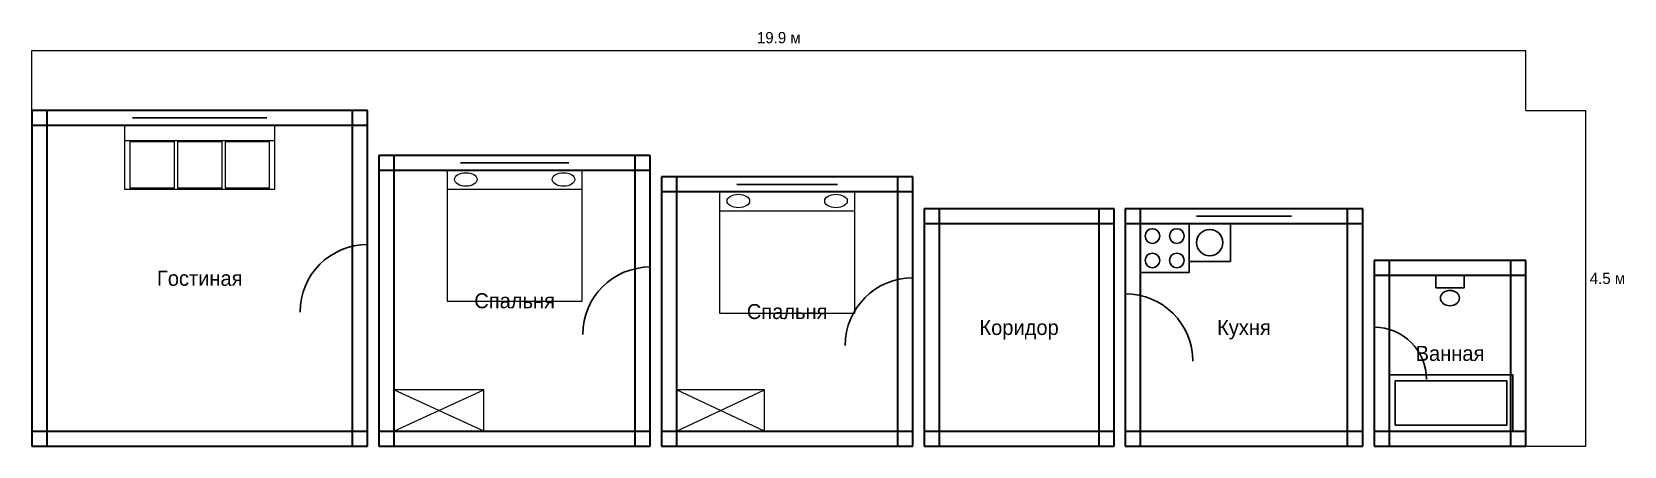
# Model space of a CAD drawing. Header units: metres. Extents: x 15 to 2136, y 30 to 582.
import ezdxf
from ezdxf.enums import TextEntityAlignment as Align

# ---------------------------------------------------------------- set-up
doc = ezdxf.new("R2010")
doc.units = ezdxf.units.M
for name, color, linetype, lineweight in [('Двери', 7, 'Continuous', 25), ('Мебель', 7, 'Continuous', 18), ('Окна', 7, 'Continuous', 25), ('Размеры', 1, 'Continuous', 13), ('Стены', 7, 'Continuous', 35), ('Текст', 7, 'Continuous', 13)]:
    doc.layers.add(name, color=color, linetype=linetype, lineweight=lineweight)

msp = doc.modelspace()

# ---------------------------------------------------------------- linework, layer by layer
at = {"layer": 'Двери'}
for p, q in [((462.2, 208.6), (462.2, 298.6)), ((838.7, 178.7), (838.7, 268.6)), ((1188.4, 164.3), (1188.4, 254.3)), ((1471.3, 143.1), (1471.3, 233.1)), ((1802.6, 118.6), (1802.6, 188.6))]:
    msp.add_line(p, q, dxfattribs=at)
for centre, radius, start, end in [((462.2, 208.6), 90, 90, 180), ((838.7, 178.7), 90, 90, 180), ((1188.4, 164.3), 90, 90, 180), ((1471.3, 143.1), 90, 0, 90), ((1802.6, 118.6), 70, 0, 90)]:
    msp.add_arc(centre, radius, start, end, dxfattribs=at)
at = {"layer": 'Мебель'}
for p, q in [((138.6, 437.2), (338.6, 437.2)), ((568, 372.3), (748, 372.3)), ((931, 343.6), (1111, 343.6)), ((497.2, 50), (617.2, 105)), ((617.2, 50), (497.2, 105)), ((873.7, 50), (990.8, 105)), ((990.8, 50), (873.7, 105))]:
    msp.add_line(p, q, dxfattribs=at)
for points in [[(138.6, 372.2), (338.6, 372.2), (338.6, 457.2), (138.6, 457.2), (138.6, 372.2)], [(145.6, 374.2), (204.9, 374.2), (204.9, 435.2), (145.6, 435.2), (145.6, 374.2)], [(208.9, 374.2), (268.3, 374.2), (268.3, 435.2), (208.9, 435.2), (208.9, 374.2)], [(272.3, 374.2), (331.6, 374.2), (331.6, 435.2), (272.3, 435.2), (272.3, 374.2)], [(568, 223), (748, 223), (748, 397.3), (568, 397.3), (568, 223)], [(931, 207.2), (1111, 207.2), (1111, 368.6), (931, 368.6), (931, 207.2)], [(497.2, 50), (617.2, 50), (617.2, 105), (497.2, 105), (497.2, 50)], [(873.7, 50), (990.8, 50), (990.8, 105), (873.7, 105), (873.7, 50)]]:
    msp.add_lwpolyline(points, dxfattribs=at)
for centre in [(593, 385.3), (723, 385.3), (956, 356.6), (1086, 356.6)]:
    msp.add_ellipse(centre, major_axis=(15, 0), ratio=0.6, dxfattribs=at)
at = {"layer": 'Окна'}
for p, q in [((149.2, 477.2), (328, 477.2)), ((149.2, 467.2), (328, 467.2)), ((149.2, 457.2), (328, 457.2)), ((585.7, 417.3), (730.3, 417.3)), ((585.7, 407.3), (730.3, 407.3)), ((585.7, 397.3), (730.3, 397.3)), ((954.1, 388.6), (1088, 388.6)), ((954.1, 378.6), (1088, 378.6)), ((954.1, 368.6), (1088, 368.6)), ((1566.2, 346.2), (1692.6, 346.2)), ((1566.2, 336.2), (1692.6, 336.2)), ((1566.2, 326.2), (1692.6, 326.2))]:
    msp.add_line(p, q, dxfattribs=at)
at = {"layer": 'Размеры', "color": 1}
for p, q in [((15, 557.2), (2004.9, 557.2)), ((15, 477.2), (15, 557.2)), ((2004.9, 477.2), (2004.9, 557.2)), ((2004.9, 477.2), (2084.9, 477.2)), ((2084.9, 30), (2084.9, 477.2)), ((2004.9, 30), (2084.9, 30))]:
    msp.add_line(p, q, dxfattribs=at)
at = {"layer": 'Сантехника'}
for points in [[(1491.3, 261.2), (1556.3, 261.2), (1556.3, 326.2), (1491.3, 326.2), (1491.3, 261.2)], [(1556.3, 276.2), (1611.3, 276.2), (1611.3, 326.2), (1556.3, 326.2), (1556.3, 276.2)], [(1884.8, 241.1), (1922.8, 241.1), (1922.8, 257.2), (1884.8, 257.2), (1884.8, 241.1)], [(1822.6, 50), (1987.6, 50), (1987.6, 125), (1822.6, 125), (1822.6, 50)], [(1830.6, 58), (1979.6, 58), (1979.6, 117), (1830.6, 117), (1830.6, 58)]]:
    msp.add_lwpolyline(points, dxfattribs=at)
for centre, radius in [((1507.5, 309.9), 9.75), ((1540, 309.9), 9.75), ((1583.8, 301.2), 17.5), ((1507.5, 277.4), 9.75), ((1540, 277.4), 9.75)]:
    msp.add_circle(centre, radius, dxfattribs=at)
msp.add_ellipse((1903.8, 227.3), major_axis=(12.7, 0), ratio=0.8, dxfattribs=at)
at = {"layer": 'Стены'}
for p, q in [((462.2, 477.2), (15, 477.2)), ((15, 477.2), (15, 30)), ((35, 477.2), (35, 30)), ((442.2, 30), (442.2, 477.2)), ((462.2, 30), (462.2, 477.2)), ((462.2, 457.2), (15, 457.2)), ((838.7, 417.3), (477.2, 417.3)), ((477.2, 417.3), (477.2, 30)), ((497.2, 417.3), (497.2, 30)), ((818.7, 30), (818.7, 417.3)), ((838.7, 30), (838.7, 417.3)), ((838.7, 397.3), (477.2, 397.3)), ((1188.4, 388.6), (853.7, 388.6)), ((853.7, 388.6), (853.7, 30)), ((873.7, 388.6), (873.7, 30)), ((1168.4, 30), (1168.4, 388.6)), ((1188.4, 30), (1188.4, 388.6)), ((1188.4, 368.6), (853.7, 368.6)), ((1456.4, 346.2), (1203.4, 346.2)), ((1203.4, 346.2), (1203.4, 30)), ((1223.4, 346.2), (1223.4, 30)), ((1436.4, 30), (1436.4, 346.2)), ((1456.4, 30), (1456.4, 346.2)), ((1787.5, 346.2), (1471.3, 346.2)), ((1471.3, 346.2), (1471.3, 30)), ((1491.3, 346.2), (1491.3, 30)), ((1767.5, 30), (1767.5, 346.2)), ((1787.5, 30), (1787.5, 346.2)), ((1456.4, 326.2), (1203.4, 326.2)), ((1787.5, 326.2), (1471.3, 326.2)), ((2004.9, 277.2), (1802.6, 277.2)), ((1802.6, 277.2), (1802.6, 30)), ((1822.6, 277.2), (1822.6, 30)), ((1984.9, 30), (1984.9, 277.2)), ((2004.9, 30), (2004.9, 277.2)), ((2004.9, 257.2), (1802.6, 257.2)), ((15, 50), (462.2, 50)), ((477.2, 50), (838.7, 50)), ((853.7, 50), (1188.4, 50)), ((1203.4, 50), (1456.4, 50)), ((1471.3, 50), (1787.5, 50)), ((1802.6, 50), (2004.9, 50)), ((15, 30), (462.2, 30)), ((477.2, 30), (838.7, 30)), ((853.7, 30), (1188.4, 30)), ((1203.4, 30), (1456.4, 30)), ((1471.3, 30), (1787.5, 30)), ((1802.6, 30), (2004.9, 30))]:
    msp.add_line(p, q, dxfattribs=at)

# ---------------------------------------------------------------- texts
at = {"layer": 'Размеры', "color": 1}
msp.add_text('19.9 м', height=15, dxfattribs=at).set_placement((1009.9, 562.2), align=Align.BOTTOM_CENTER)
msp.add_text('4.5 м', height=15, dxfattribs=at).set_placement((2089.9, 253.6), align=Align.MIDDLE_LEFT)
at = {"layer": 'Текст'}
for s, p in [('Гостиная', (238.6, 253.6)), ('Спальня', (658, 223.7)), ('Спальня', (1021, 209.3)), ('Коридор', (1329.9, 188.1)), ('Кухня', (1629.4, 188.1)), ('Ванная', (1903.8, 153.6))]:
    msp.add_text(s, height=20, dxfattribs=at).set_placement(p, align=Align.MIDDLE_CENTER)

doc.saveas('drawing.dxf')
